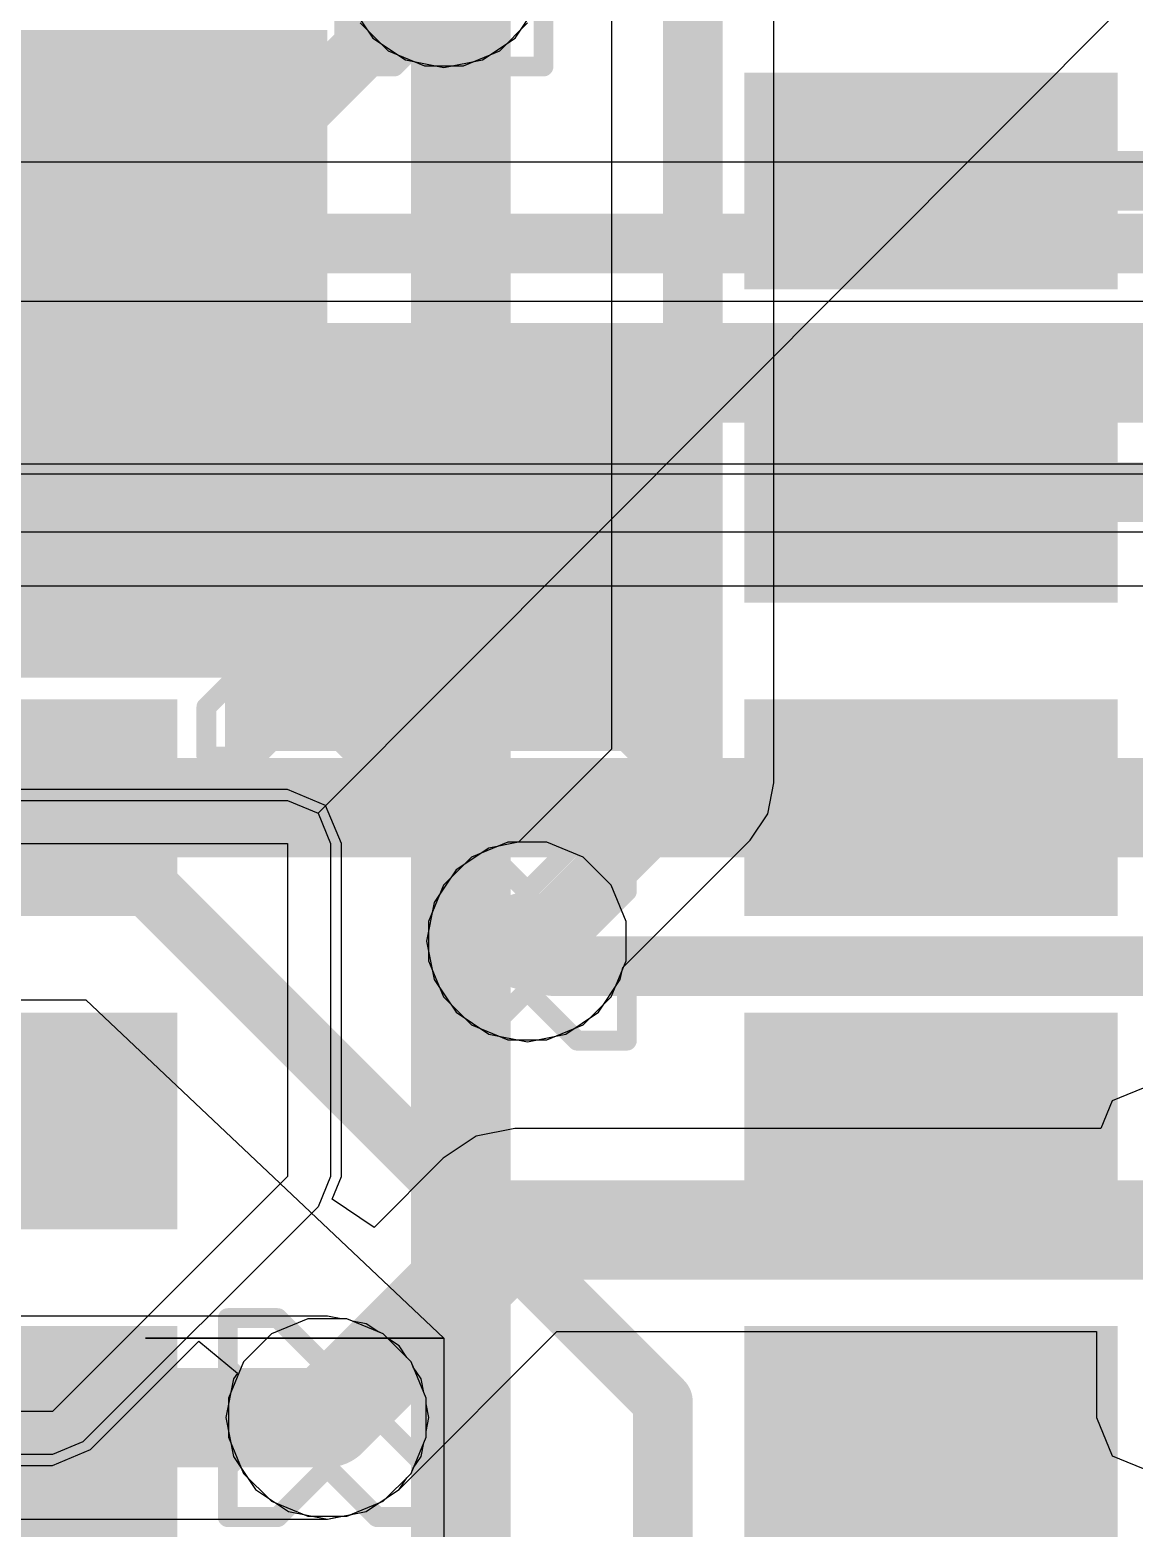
# Model space of a CAD drawing. Header units: inches. Extents: x 3 to 215, y 2 to 215.
# Drawn here: x 3.4454 to 3.5564, y 2.9239 to 3.0745 of the extents above; entities that cross this region are included whole.
import ezdxf

# ---------------------------------------------------------------- set-up
doc = ezdxf.new("R2010")
doc.units = ezdxf.units.IN
doc.header["$MEASUREMENT"] = 0
for name, color, linetype in [('Bottom Layer', 5, 'Continuous'), ('Bottom Paste', 16, 'Continuous'), ('Bottom Solder', 6, 'Continuous'), ('Dimension', 6, 'Continuous'), ('Drill Drawing', 1, 'Continuous'), ('Layer 1', 16, 'Continuous'), ('Layer 2', 76, 'Continuous'), ('Top Layer', 1, 'Continuous'), ('Top Paste', 8, 'Continuous'), ('Top Solder', 216, 'Continuous'), ('Via Holes', 16, 'Continuous')]:
    doc.layers.add(name, color=color, linetype=linetype)

# ---------------------------------------------------------------- blocks, each defined once
blk = doc.blocks.new('MAX30102EFD_T_B_15')
at = {"layer": 'Bottom Layer'}
for points in [[(-0.06201, 0.06988), (-0.03248, 0.06988), (-0.03248, 0.0561), (-0.06201, 0.0561)], [(0.06201, 0.0561), (0.03248, 0.0561), (0.03248, 0.06988), (0.06201, 0.06988)], [(-0.06201, 0.03839), (-0.03248, 0.03839), (-0.03248, 0.02461), (-0.06201, 0.02461)], [(0.06201, 0.02461), (0.03248, 0.02461), (0.03248, 0.03839), (0.06201, 0.03839)], [(-0.06201, 0.00689), (-0.03248, 0.00689), (-0.03248, -0.00689), (-0.06201, -0.00689)], [(0.06201, -0.00689), (0.03248, -0.00689), (0.03248, 0.00689), (0.06201, 0.00689)], [(-0.06201, -0.02461), (-0.03248, -0.02461), (-0.03248, -0.03839), (-0.06201, -0.03839)], [(0.06201, -0.03839), (0.03248, -0.03839), (0.03248, -0.02461), (0.06201, -0.02461)], [(-0.06201, -0.0561), (-0.03248, -0.0561), (-0.03248, -0.06988), (-0.06201, -0.06988)], [(0.06201, -0.06988), (0.03248, -0.06988), (0.03248, -0.0561), (0.06201, -0.0561)]]:
    blk.add_hatch(color=5, dxfattribs=at).paths.add_polyline_path(points)
at = {"layer": 'Bottom Paste'}
for points in [[(-0.06201, 0.06988), (-0.03248, 0.06988), (-0.03248, 0.0561), (-0.06201, 0.0561)], [(0.06201, 0.0561), (0.03248, 0.0561), (0.03248, 0.06988), (0.06201, 0.06988)], [(-0.06201, 0.03839), (-0.03248, 0.03839), (-0.03248, 0.02461), (-0.06201, 0.02461)], [(0.06201, 0.02461), (0.03248, 0.02461), (0.03248, 0.03839), (0.06201, 0.03839)], [(-0.06201, 0.00689), (-0.03248, 0.00689), (-0.03248, -0.00689), (-0.06201, -0.00689)], [(0.06201, -0.00689), (0.03248, -0.00689), (0.03248, 0.00689), (0.06201, 0.00689)], [(-0.06201, -0.02461), (-0.03248, -0.02461), (-0.03248, -0.03839), (-0.06201, -0.03839)], [(0.06201, -0.03839), (0.03248, -0.03839), (0.03248, -0.02461), (0.06201, -0.02461)], [(-0.06201, -0.0561), (-0.03248, -0.0561), (-0.03248, -0.06988), (-0.06201, -0.06988)], [(0.06201, -0.06988), (0.03248, -0.06988), (0.03248, -0.0561), (0.06201, -0.0561)]]:
    blk.add_hatch(color=16, dxfattribs=at).paths.add_polyline_path(points)
at = {"layer": 'Bottom Solder'}
for points in [[(-0.06601, 0.07388), (-0.02848, 0.07388), (-0.02848, 0.0521), (-0.06601, 0.0521)], [(0.06601, 0.0521), (0.02848, 0.0521), (0.02848, 0.07388), (0.06601, 0.07388)], [(-0.06601, 0.04239), (-0.02848, 0.04239), (-0.02848, 0.02061), (-0.06601, 0.02061)], [(0.06601, 0.02061), (0.02848, 0.02061), (0.02848, 0.04239), (0.06601, 0.04239)], [(-0.06601, 0.01089), (-0.02848, 0.01089), (-0.02848, -0.01089), (-0.06601, -0.01089)], [(0.06601, -0.01089), (0.02848, -0.01089), (0.02848, 0.01089), (0.06601, 0.01089)], [(-0.06601, -0.02061), (-0.02848, -0.02061), (-0.02848, -0.04239), (-0.06601, -0.04239)], [(0.06601, -0.04239), (0.02848, -0.04239), (0.02848, -0.02061), (0.06601, -0.02061)], [(-0.06601, -0.0521), (-0.02848, -0.0521), (-0.02848, -0.07388), (-0.06601, -0.07388)], [(0.06601, -0.07388), (0.02848, -0.07388), (0.02848, -0.0521), (0.06601, -0.0521)]]:
    blk.add_hatch(color=6, dxfattribs=at).paths.add_polyline_path(points)
blk = doc.blocks.new('ESP32_C3_MINI_1_H4_16')
at = {"layer": 'Top Layer'}
blk.add_hatch(color=1, dxfattribs=at).paths.add_polyline_path([(-0.10631, 0.02854), (-0.04922, 0.02854), (-0.04922, -0.02855), (-0.10631, -0.02855)])
at = {"layer": 'Top Paste'}
blk.add_hatch(color=8, dxfattribs=at).paths.add_polyline_path([(-0.10631, 0.02854), (-0.04922, 0.02854), (-0.04922, -0.02855), (-0.10631, -0.02855)])
at = {"layer": 'Top Solder'}
blk.add_hatch(color=216, dxfattribs=at).paths.add_polyline_path([(-0.11031, 0.03254), (-0.04522, 0.03254), (-0.04522, -0.03255), (-0.11031, -0.03255)])
at = {"layer": 'Top Layer'}
for p, q in [((-0.1063, 0.08267), (-0.08268, 0.1063)), ((-0.08268, 0.1063), (-0.04922, 0.1063)), ((-0.1063, 0.04921), (-0.1063, 0.08267)), ((-0.04922, 0.04921), (-0.1063, 0.04921))]:
    blk.add_line(p, q, dxfattribs=at)
at = {"layer": 'Top Solder'}
for p, q in [((-0.08574, 0.10936), (-0.08268, 0.11063)), ((-0.08268, 0.11063), (-0.04922, 0.11063)), ((-0.10937, 0.08574), (-0.08574, 0.10936)), ((-0.11063, 0.08267), (-0.10937, 0.08574)), ((-0.11063, 0.04921), (-0.11063, 0.08267)), ((-0.10937, 0.04615), (-0.11063, 0.04921)), ((-0.10937, 0.04615), (-211.38339, -211.70645)), ((-0.1063, 0.04488), (-0.10937, 0.04615)), ((-0.04922, 0.04488), (-0.1063, 0.04488))]:
    blk.add_line(p, q, dxfattribs=at)

msp = doc.modelspace()

# ---------------------------------------------------------------- hatches: boundary and pattern name
at = {"layer": 'Bottom Layer'}
msp.add_hatch(color=5, dxfattribs=at).paths.add_polyline_path([(3.465, 3.002), (3.514, 3.002), (3.514, 3.045), (3.465, 3.045)])
h = msp.add_hatch(color=5, dxfattribs=at)
edge = h.paths.add_edge_path()
edge.add_arc((3.47313, 3.01142), 0.00492, 0, 360)
h = msp.add_hatch(color=5, dxfattribs=at)
edge = h.paths.add_edge_path()
edge.add_arc((3.49538, 2.98289), 0.00492, 0, 360)
h = msp.add_hatch(color=5, dxfattribs=at)
edge = h.paths.add_edge_path()
edge.add_arc((3.47528, 2.935), 0.00492, 0, 360)
at = {"layer": 'Layer 1'}
h = msp.add_hatch(color=16, dxfattribs=at)
edge = h.paths.add_edge_path()
edge.add_arc((3.47313, 3.01142), 0.00492, 0, 360)
h = msp.add_hatch(color=16, dxfattribs=at)
edge = h.paths.add_edge_path()
edge.add_arc((3.49538, 2.98289), 0.00492, 0, 360)
h = msp.add_hatch(color=16, dxfattribs=at)
edge = h.paths.add_edge_path()
edge.add_arc((3.47528, 2.935), 0.00492, 0, 360)
at = {"layer": 'Layer 2'}
h = msp.add_hatch(color=76, dxfattribs=at)
edge = h.paths.add_edge_path()
edge.add_arc((3.47313, 3.01142), 0.00492, 0, 360)
h = msp.add_hatch(color=76, dxfattribs=at)
edge = h.paths.add_edge_path()
edge.add_arc((3.49538, 2.98289), 0.00492, 0, 360)
h = msp.add_hatch(color=76, dxfattribs=at)
edge = h.paths.add_edge_path()
edge.add_arc((3.47528, 2.935), 0.00492, 0, 360)
at = {"layer": 'Top Layer'}
h = msp.add_hatch(color=1, dxfattribs=at)
edge = h.paths.add_edge_path()
edge.add_arc((3.47313, 3.01142), 0.00492, 0, 360)
h = msp.add_hatch(color=1, dxfattribs=at)
edge = h.paths.add_edge_path()
edge.add_arc((3.49538, 2.98289), 0.00492, 0, 360)
h = msp.add_hatch(color=1, dxfattribs=at)
edge = h.paths.add_edge_path()
edge.add_arc((3.47528, 2.935), 0.00492, 0, 360)
at = {"layer": 'Via Holes'}
h = msp.add_hatch(color=7, dxfattribs=at)
edge = h.paths.add_edge_path()
edge.add_arc((3.47313, 3.01142), 0.00394, 0, 360)
h = msp.add_hatch(color=7, dxfattribs=at)
edge = h.paths.add_edge_path()
edge.add_arc((3.49538, 2.98289), 0.00394, 0, 360)
h = msp.add_hatch(color=7, dxfattribs=at)
edge = h.paths.add_edge_path()
edge.add_arc((3.47528, 2.935), 0.00394, 0, 360)

# ---------------------------------------------------------------- linework, layer by layer
at = {"layer": 'Bottom Layer'}
for p, q in [((3.374, 2.977), (3.451, 2.977)), ((3.451, 2.977), (3.487, 2.943)), ((3.457, 2.943), (3.487, 2.943)), ((3.487, 2.943), (3.457, 2.943)), ((3.487, 2.943), (3.487, 2.92))]:
    msp.add_line(p, q, dxfattribs=at)
for points in [[(3.4655, 3.05929, 0.006, 0.006, 0), (3.487, 3.08079, 0.006, 0.006, 0)], [(3.44146, 3.05929, 0.006, 0.006, 0), (3.4655, 3.05929, 0.006, 0.006, 0)], [(3.53594, 3.05929, 0.006, 0.006, 0), (3.64713, 3.05929, 0.006, 0.006, 0)], [(3.479, 3.042, 0.006, 0.006, 0), (3.64822, 3.042, 0.006, 0.006, 0)], [(3.44146, 3.0278, 0.006, 0.006, 0), (3.4832, 3.0278, 0.006, 0.006, 0)], [(3.4832, 3.0278, 0.006, 0.006, 0), (3.5147, 2.9963, 0.006, 0.006, 0)], [(3.53594, 3.028, 0.006, 0.006, 0), (3.70944, 3.028, 0.006, 0.006, 0)], [(3.44146, 2.9963, 0.006, 0.006, 0), (3.44933, 2.9963, 0.006, 0.006, 0)], [(3.44933, 2.9963, 0.006, 0.006, 0), (3.509, 2.93663, 0.006, 0.006, 0)], [(3.5147, 2.9963, 0.006, 0.006, 0), (3.53594, 2.9963, 0.006, 0.006, 0)], [(3.49538, 2.98289, 0.006, 0.006, 0), (3.4979, 2.98038, 0.006, 0.006, 0)], [(3.4979, 2.98038, 0.006, 0.006, 0), (3.57228, 2.98038, 0.006, 0.006, 0)], [(3.509, 2.879, 0.006, 0.006, 0), (3.509, 2.93663, 0.006, 0.006, 0)]]:
    msp.add_lwpolyline(points, format="xyseb", dxfattribs=at)
for points in [[(3.464, 3.05929, 0.003, 0.003, 1), (3.467, 3.05929, 0.003, 0.003, 1)], [(3.464, 3.05929, 0.003, 0.003, 1), (3.467, 3.05929, 0.003, 0.003, 1)], [(3.53444, 3.05929, 0.003, 0.003, 1), (3.53744, 3.05929, 0.003, 0.003, 1)], [(3.4775, 3.042, 0.003, 0.003, 1), (3.4805, 3.042, 0.003, 0.003, 1)], [(3.4817, 3.0278, 0.003, 0.003, 1), (3.4847, 3.0278, 0.003, 0.003, 1)], [(3.4817, 3.0278, 0.003, 0.003, 1), (3.4847, 3.0278, 0.003, 0.003, 1)], [(3.53444, 3.028, 0.003, 0.003, 1), (3.53744, 3.028, 0.003, 0.003, 1)], [(3.44783, 2.9963, 0.003, 0.003, 1), (3.45083, 2.9963, 0.003, 0.003, 1)], [(3.44783, 2.9963, 0.003, 0.003, 1), (3.45083, 2.9963, 0.003, 0.003, 1)], [(3.5132, 2.9963, 0.003, 0.003, 1), (3.5162, 2.9963, 0.003, 0.003, 1)], [(3.5132, 2.9963, 0.003, 0.003, 1), (3.5162, 2.9963, 0.003, 0.003, 1)], [(3.53444, 2.9963, 0.003, 0.003, 1), (3.53744, 2.9963, 0.003, 0.003, 1)], [(3.49388, 2.98289, 0.003, 0.003, 1), (3.49688, 2.98289, 0.003, 0.003, 1)], [(3.4964, 2.98038, 0.003, 0.003, 1), (3.4994, 2.98038, 0.003, 0.003, 1)], [(3.4964, 2.98038, 0.003, 0.003, 1), (3.4994, 2.98038, 0.003, 0.003, 1)], [(3.5075, 2.93663, 0.003, 0.003, 1), (3.5105, 2.93663, 0.003, 0.003, 1)], [(3.5075, 2.93663, 0.003, 0.003, 1), (3.5105, 2.93663, 0.003, 0.003, 1)]]:
    msp.add_lwpolyline(points, format="xyseb", close=True, dxfattribs=at)
at = {"layer": 'Dimension'}
for points in [[(3.4887, 2.6026, 0.01, 0.01, 0), (3.4887, 3.39, 0.01, 0.01, 0)], [(3.094, 2.9963, 0.01, 0.01, 0), (3.8824, 2.9963, 0.01, 0.01, 0)]]:
    msp.add_lwpolyline(points, format="xyseb", dxfattribs=at)
at = {"layer": 'Drill Drawing'}
for points in [[(3.477, 3.07079, 0.002, 0.002, 0), (3.477, 3.07579, 0.002, 0.002, 0)], [(3.482, 3.07079, 0.002, 0.002, 0), (3.487, 3.07579, 0.002, 0.002, 0)], [(3.487, 3.07579, 0.002, 0.002, 0), (3.492, 3.07079, 0.002, 0.002, 0)], [(3.497, 3.07079, 0.002, 0.002, 0), (3.497, 3.07579, 0.002, 0.002, 0)], [(3.477, 3.07079, 0.002, 0.002, 0), (3.482, 3.07079, 0.002, 0.002, 0)], [(3.492, 3.07079, 0.002, 0.002, 0), (3.497, 3.07079, 0.002, 0.002, 0)], [(3.46313, 3.01642, 0.002, 0.002, 0), (3.46313, 3.02142, 0.002, 0.002, 0)], [(3.46313, 3.02142, 0.002, 0.002, 0), (3.46813, 3.02142, 0.002, 0.002, 0)], [(3.46813, 3.02142, 0.002, 0.002, 0), (3.47313, 3.01642, 0.002, 0.002, 0)], [(3.47313, 3.01642, 0.002, 0.002, 0), (3.47813, 3.02142, 0.002, 0.002, 0)], [(3.47813, 3.02142, 0.002, 0.002, 0), (3.48313, 3.02142, 0.002, 0.002, 0)], [(3.48313, 3.01642, 0.002, 0.002, 0), (3.48313, 3.02142, 0.002, 0.002, 0)], [(3.46313, 3.01642, 0.002, 0.002, 0), (3.46813, 3.01142, 0.002, 0.002, 0)], [(3.47813, 3.01142, 0.002, 0.002, 0), (3.48313, 3.01642, 0.002, 0.002, 0)], [(3.46313, 3.00642, 0.002, 0.002, 0), (3.46813, 3.01142, 0.002, 0.002, 0)], [(3.47813, 3.01142, 0.002, 0.002, 0), (3.48313, 3.00642, 0.002, 0.002, 0)], [(3.46313, 3.00142, 0.002, 0.002, 0), (3.46313, 3.00642, 0.002, 0.002, 0)], [(3.46813, 3.00142, 0.002, 0.002, 0), (3.47313, 3.00642, 0.002, 0.002, 0)], [(3.47313, 3.00642, 0.002, 0.002, 0), (3.47813, 3.00142, 0.002, 0.002, 0)], [(3.48313, 3.00142, 0.002, 0.002, 0), (3.48313, 3.00642, 0.002, 0.002, 0)], [(3.46313, 3.00142, 0.002, 0.002, 0), (3.46813, 3.00142, 0.002, 0.002, 0)], [(3.47813, 3.00142, 0.002, 0.002, 0), (3.48313, 3.00142, 0.002, 0.002, 0)], [(3.48538, 2.98789, 0.002, 0.002, 0), (3.48538, 2.99289, 0.002, 0.002, 0)], [(3.48538, 2.99289, 0.002, 0.002, 0), (3.49038, 2.99289, 0.002, 0.002, 0)], [(3.49038, 2.99289, 0.002, 0.002, 0), (3.49538, 2.98789, 0.002, 0.002, 0)], [(3.49538, 2.98789, 0.002, 0.002, 0), (3.50038, 2.99289, 0.002, 0.002, 0)], [(3.50038, 2.99289, 0.002, 0.002, 0), (3.50538, 2.99289, 0.002, 0.002, 0)], [(3.50538, 2.98789, 0.002, 0.002, 0), (3.50538, 2.99289, 0.002, 0.002, 0)], [(3.48538, 2.98789, 0.002, 0.002, 0), (3.49038, 2.98289, 0.002, 0.002, 0)], [(3.50038, 2.98289, 0.002, 0.002, 0), (3.50538, 2.98789, 0.002, 0.002, 0)], [(3.48538, 2.97789, 0.002, 0.002, 0), (3.49038, 2.98289, 0.002, 0.002, 0)], [(3.50038, 2.98289, 0.002, 0.002, 0), (3.50538, 2.97789, 0.002, 0.002, 0)], [(3.48538, 2.97289, 0.002, 0.002, 0), (3.48538, 2.97789, 0.002, 0.002, 0)], [(3.49038, 2.97289, 0.002, 0.002, 0), (3.49538, 2.97789, 0.002, 0.002, 0)], [(3.49538, 2.97789, 0.002, 0.002, 0), (3.50038, 2.97289, 0.002, 0.002, 0)], [(3.50538, 2.97289, 0.002, 0.002, 0), (3.50538, 2.97789, 0.002, 0.002, 0)], [(3.48538, 2.97289, 0.002, 0.002, 0), (3.49038, 2.97289, 0.002, 0.002, 0)], [(3.50038, 2.97289, 0.002, 0.002, 0), (3.50538, 2.97289, 0.002, 0.002, 0)], [(3.46528, 2.94, 0.002, 0.002, 0), (3.46528, 2.945, 0.002, 0.002, 0)], [(3.46528, 2.945, 0.002, 0.002, 0), (3.47028, 2.945, 0.002, 0.002, 0)], [(3.47028, 2.945, 0.002, 0.002, 0), (3.47528, 2.94, 0.002, 0.002, 0)], [(3.47528, 2.94, 0.002, 0.002, 0), (3.48028, 2.945, 0.002, 0.002, 0)], [(3.48028, 2.945, 0.002, 0.002, 0), (3.48528, 2.945, 0.002, 0.002, 0)], [(3.48528, 2.94, 0.002, 0.002, 0), (3.48528, 2.945, 0.002, 0.002, 0)], [(3.46528, 2.94, 0.002, 0.002, 0), (3.47028, 2.935, 0.002, 0.002, 0)], [(3.48028, 2.935, 0.002, 0.002, 0), (3.48528, 2.94, 0.002, 0.002, 0)], [(3.46528, 2.93, 0.002, 0.002, 0), (3.47028, 2.935, 0.002, 0.002, 0)], [(3.48028, 2.935, 0.002, 0.002, 0), (3.48528, 2.93, 0.002, 0.002, 0)], [(3.46528, 2.925, 0.002, 0.002, 0), (3.46528, 2.93, 0.002, 0.002, 0)], [(3.47028, 2.925, 0.002, 0.002, 0), (3.47528, 2.93, 0.002, 0.002, 0)], [(3.47528, 2.93, 0.002, 0.002, 0), (3.48028, 2.925, 0.002, 0.002, 0)], [(3.48528, 2.925, 0.002, 0.002, 0), (3.48528, 2.93, 0.002, 0.002, 0)], [(3.46528, 2.925, 0.002, 0.002, 0), (3.47028, 2.925, 0.002, 0.002, 0)], [(3.48028, 2.925, 0.002, 0.002, 0), (3.48528, 2.925, 0.002, 0.002, 0)]]:
    msp.add_lwpolyline(points, format="xyseb", dxfattribs=at)
for points in [[(3.4765, 3.07079, 0.001, 0.001, 1), (3.4775, 3.07079, 0.001, 0.001, 1)], [(3.4765, 3.07079, 0.001, 0.001, 1), (3.4775, 3.07079, 0.001, 0.001, 1)], [(3.4815, 3.07079, 0.001, 0.001, 1), (3.4825, 3.07079, 0.001, 0.001, 1)], [(3.4815, 3.07079, 0.001, 0.001, 1), (3.4825, 3.07079, 0.001, 0.001, 1)], [(3.4915, 3.07079, 0.001, 0.001, 1), (3.4925, 3.07079, 0.001, 0.001, 1)], [(3.4915, 3.07079, 0.001, 0.001, 1), (3.4925, 3.07079, 0.001, 0.001, 1)], [(3.4965, 3.07079, 0.001, 0.001, 1), (3.4975, 3.07079, 0.001, 0.001, 1)], [(3.4965, 3.07079, 0.001, 0.001, 1), (3.4975, 3.07079, 0.001, 0.001, 1)], [(3.46263, 3.02142, 0.001, 0.001, 1), (3.46363, 3.02142, 0.001, 0.001, 1)], [(3.46263, 3.02142, 0.001, 0.001, 1), (3.46363, 3.02142, 0.001, 0.001, 1)], [(3.46763, 3.02142, 0.001, 0.001, 1), (3.46863, 3.02142, 0.001, 0.001, 1)], [(3.46763, 3.02142, 0.001, 0.001, 1), (3.46863, 3.02142, 0.001, 0.001, 1)], [(3.47763, 3.02142, 0.001, 0.001, 1), (3.47863, 3.02142, 0.001, 0.001, 1)], [(3.47763, 3.02142, 0.001, 0.001, 1), (3.47863, 3.02142, 0.001, 0.001, 1)], [(3.48263, 3.02142, 0.001, 0.001, 1), (3.48363, 3.02142, 0.001, 0.001, 1)], [(3.48263, 3.02142, 0.001, 0.001, 1), (3.48363, 3.02142, 0.001, 0.001, 1)], [(3.46263, 3.01642, 0.001, 0.001, 1), (3.46363, 3.01642, 0.001, 0.001, 1)], [(3.46263, 3.01642, 0.001, 0.001, 1), (3.46363, 3.01642, 0.001, 0.001, 1)], [(3.47263, 3.01642, 0.001, 0.001, 1), (3.47363, 3.01642, 0.001, 0.001, 1)], [(3.47263, 3.01642, 0.001, 0.001, 1), (3.47363, 3.01642, 0.001, 0.001, 1)], [(3.48263, 3.01642, 0.001, 0.001, 1), (3.48363, 3.01642, 0.001, 0.001, 1)], [(3.48263, 3.01642, 0.001, 0.001, 1), (3.48363, 3.01642, 0.001, 0.001, 1)], [(3.46763, 3.01142, 0.001, 0.001, 1), (3.46863, 3.01142, 0.001, 0.001, 1)], [(3.46763, 3.01142, 0.001, 0.001, 1), (3.46863, 3.01142, 0.001, 0.001, 1)], [(3.47763, 3.01142, 0.001, 0.001, 1), (3.47863, 3.01142, 0.001, 0.001, 1)], [(3.47763, 3.01142, 0.001, 0.001, 1), (3.47863, 3.01142, 0.001, 0.001, 1)], [(3.46263, 3.00642, 0.001, 0.001, 1), (3.46363, 3.00642, 0.001, 0.001, 1)], [(3.46263, 3.00642, 0.001, 0.001, 1), (3.46363, 3.00642, 0.001, 0.001, 1)], [(3.47263, 3.00642, 0.001, 0.001, 1), (3.47363, 3.00642, 0.001, 0.001, 1)], [(3.47263, 3.00642, 0.001, 0.001, 1), (3.47363, 3.00642, 0.001, 0.001, 1)], [(3.48263, 3.00642, 0.001, 0.001, 1), (3.48363, 3.00642, 0.001, 0.001, 1)], [(3.48263, 3.00642, 0.001, 0.001, 1), (3.48363, 3.00642, 0.001, 0.001, 1)], [(3.46263, 3.00142, 0.001, 0.001, 1), (3.46363, 3.00142, 0.001, 0.001, 1)], [(3.46263, 3.00142, 0.001, 0.001, 1), (3.46363, 3.00142, 0.001, 0.001, 1)], [(3.46763, 3.00142, 0.001, 0.001, 1), (3.46863, 3.00142, 0.001, 0.001, 1)], [(3.46763, 3.00142, 0.001, 0.001, 1), (3.46863, 3.00142, 0.001, 0.001, 1)], [(3.47763, 3.00142, 0.001, 0.001, 1), (3.47863, 3.00142, 0.001, 0.001, 1)], [(3.47763, 3.00142, 0.001, 0.001, 1), (3.47863, 3.00142, 0.001, 0.001, 1)], [(3.48263, 3.00142, 0.001, 0.001, 1), (3.48363, 3.00142, 0.001, 0.001, 1)], [(3.48263, 3.00142, 0.001, 0.001, 1), (3.48363, 3.00142, 0.001, 0.001, 1)], [(3.48488, 2.99289, 0.001, 0.001, 1), (3.48588, 2.99289, 0.001, 0.001, 1)], [(3.48488, 2.99289, 0.001, 0.001, 1), (3.48588, 2.99289, 0.001, 0.001, 1)], [(3.48988, 2.99289, 0.001, 0.001, 1), (3.49088, 2.99289, 0.001, 0.001, 1)], [(3.48988, 2.99289, 0.001, 0.001, 1), (3.49088, 2.99289, 0.001, 0.001, 1)], [(3.49988, 2.99289, 0.001, 0.001, 1), (3.50088, 2.99289, 0.001, 0.001, 1)], [(3.49988, 2.99289, 0.001, 0.001, 1), (3.50088, 2.99289, 0.001, 0.001, 1)], [(3.50488, 2.99289, 0.001, 0.001, 1), (3.50588, 2.99289, 0.001, 0.001, 1)], [(3.50488, 2.99289, 0.001, 0.001, 1), (3.50588, 2.99289, 0.001, 0.001, 1)], [(3.48488, 2.98789, 0.001, 0.001, 1), (3.48588, 2.98789, 0.001, 0.001, 1)], [(3.48488, 2.98789, 0.001, 0.001, 1), (3.48588, 2.98789, 0.001, 0.001, 1)], [(3.49488, 2.98789, 0.001, 0.001, 1), (3.49588, 2.98789, 0.001, 0.001, 1)], [(3.49488, 2.98789, 0.001, 0.001, 1), (3.49588, 2.98789, 0.001, 0.001, 1)], [(3.50488, 2.98789, 0.001, 0.001, 1), (3.50588, 2.98789, 0.001, 0.001, 1)], [(3.50488, 2.98789, 0.001, 0.001, 1), (3.50588, 2.98789, 0.001, 0.001, 1)], [(3.48988, 2.98289, 0.001, 0.001, 1), (3.49088, 2.98289, 0.001, 0.001, 1)], [(3.48988, 2.98289, 0.001, 0.001, 1), (3.49088, 2.98289, 0.001, 0.001, 1)], [(3.49988, 2.98289, 0.001, 0.001, 1), (3.50088, 2.98289, 0.001, 0.001, 1)], [(3.49988, 2.98289, 0.001, 0.001, 1), (3.50088, 2.98289, 0.001, 0.001, 1)], [(3.48488, 2.97789, 0.001, 0.001, 1), (3.48588, 2.97789, 0.001, 0.001, 1)], [(3.48488, 2.97789, 0.001, 0.001, 1), (3.48588, 2.97789, 0.001, 0.001, 1)], [(3.49488, 2.97789, 0.001, 0.001, 1), (3.49588, 2.97789, 0.001, 0.001, 1)], [(3.49488, 2.97789, 0.001, 0.001, 1), (3.49588, 2.97789, 0.001, 0.001, 1)], [(3.50488, 2.97789, 0.001, 0.001, 1), (3.50588, 2.97789, 0.001, 0.001, 1)], [(3.50488, 2.97789, 0.001, 0.001, 1), (3.50588, 2.97789, 0.001, 0.001, 1)], [(3.48488, 2.97289, 0.001, 0.001, 1), (3.48588, 2.97289, 0.001, 0.001, 1)], [(3.48488, 2.97289, 0.001, 0.001, 1), (3.48588, 2.97289, 0.001, 0.001, 1)], [(3.48988, 2.97289, 0.001, 0.001, 1), (3.49088, 2.97289, 0.001, 0.001, 1)], [(3.48988, 2.97289, 0.001, 0.001, 1), (3.49088, 2.97289, 0.001, 0.001, 1)], [(3.49988, 2.97289, 0.001, 0.001, 1), (3.50088, 2.97289, 0.001, 0.001, 1)], [(3.49988, 2.97289, 0.001, 0.001, 1), (3.50088, 2.97289, 0.001, 0.001, 1)], [(3.50488, 2.97289, 0.001, 0.001, 1), (3.50588, 2.97289, 0.001, 0.001, 1)], [(3.50488, 2.97289, 0.001, 0.001, 1), (3.50588, 2.97289, 0.001, 0.001, 1)], [(3.46478, 2.945, 0.001, 0.001, 1), (3.46578, 2.945, 0.001, 0.001, 1)], [(3.46478, 2.945, 0.001, 0.001, 1), (3.46578, 2.945, 0.001, 0.001, 1)], [(3.46978, 2.945, 0.001, 0.001, 1), (3.47078, 2.945, 0.001, 0.001, 1)], [(3.46978, 2.945, 0.001, 0.001, 1), (3.47078, 2.945, 0.001, 0.001, 1)], [(3.47978, 2.945, 0.001, 0.001, 1), (3.48078, 2.945, 0.001, 0.001, 1)], [(3.47978, 2.945, 0.001, 0.001, 1), (3.48078, 2.945, 0.001, 0.001, 1)], [(3.48478, 2.945, 0.001, 0.001, 1), (3.48578, 2.945, 0.001, 0.001, 1)], [(3.48478, 2.945, 0.001, 0.001, 1), (3.48578, 2.945, 0.001, 0.001, 1)], [(3.46478, 2.94, 0.001, 0.001, 1), (3.46578, 2.94, 0.001, 0.001, 1)], [(3.46478, 2.94, 0.001, 0.001, 1), (3.46578, 2.94, 0.001, 0.001, 1)], [(3.47478, 2.94, 0.001, 0.001, 1), (3.47578, 2.94, 0.001, 0.001, 1)], [(3.47478, 2.94, 0.001, 0.001, 1), (3.47578, 2.94, 0.001, 0.001, 1)], [(3.48478, 2.94, 0.001, 0.001, 1), (3.48578, 2.94, 0.001, 0.001, 1)], [(3.48478, 2.94, 0.001, 0.001, 1), (3.48578, 2.94, 0.001, 0.001, 1)], [(3.46978, 2.935, 0.001, 0.001, 1), (3.47078, 2.935, 0.001, 0.001, 1)], [(3.46978, 2.935, 0.001, 0.001, 1), (3.47078, 2.935, 0.001, 0.001, 1)], [(3.47978, 2.935, 0.001, 0.001, 1), (3.48078, 2.935, 0.001, 0.001, 1)], [(3.47978, 2.935, 0.001, 0.001, 1), (3.48078, 2.935, 0.001, 0.001, 1)], [(3.46478, 2.93, 0.001, 0.001, 1), (3.46578, 2.93, 0.001, 0.001, 1)], [(3.46478, 2.93, 0.001, 0.001, 1), (3.46578, 2.93, 0.001, 0.001, 1)], [(3.47478, 2.93, 0.001, 0.001, 1), (3.47578, 2.93, 0.001, 0.001, 1)], [(3.47478, 2.93, 0.001, 0.001, 1), (3.47578, 2.93, 0.001, 0.001, 1)], [(3.48478, 2.93, 0.001, 0.001, 1), (3.48578, 2.93, 0.001, 0.001, 1)], [(3.48478, 2.93, 0.001, 0.001, 1), (3.48578, 2.93, 0.001, 0.001, 1)], [(3.46478, 2.925, 0.001, 0.001, 1), (3.46578, 2.925, 0.001, 0.001, 1)], [(3.46478, 2.925, 0.001, 0.001, 1), (3.46578, 2.925, 0.001, 0.001, 1)], [(3.46978, 2.925, 0.001, 0.001, 1), (3.47078, 2.925, 0.001, 0.001, 1)], [(3.46978, 2.925, 0.001, 0.001, 1), (3.47078, 2.925, 0.001, 0.001, 1)], [(3.47978, 2.925, 0.001, 0.001, 1), (3.48078, 2.925, 0.001, 0.001, 1)], [(3.47978, 2.925, 0.001, 0.001, 1), (3.48078, 2.925, 0.001, 0.001, 1)], [(3.48478, 2.925, 0.001, 0.001, 1), (3.48578, 2.925, 0.001, 0.001, 1)], [(3.48478, 2.925, 0.001, 0.001, 1), (3.48578, 2.925, 0.001, 0.001, 1)]]:
    msp.add_lwpolyline(points, format="xyseb", close=True, dxfattribs=at)
at = {"layer": 'Layer 1'}
for p, q in [((3.47859, 3.07517), (3.48138, 3.07238)), ((3.49262, 3.07238), (3.49541, 3.07517)), ((3.48138, 3.07238), (3.48503, 3.07087)), ((3.48897, 3.07087), (3.49262, 3.07238)), ((3.48503, 3.07087), (3.48897, 3.07087)), ((3.57462, 3.06116), (3.406, 3.06116)), ((3.43038, 3.02984), (3.584, 3.02984)), ((3.49341, 2.99282), (3.48976, 2.99131)), ((3.49735, 2.99282), (3.49341, 2.99282)), ((3.501, 2.99131), (3.49735, 2.99282)), ((3.48976, 2.99131), (3.48697, 2.98851)), ((3.50379, 2.98851), (3.501, 2.99131)), ((3.48697, 2.98851), (3.48546, 2.98487)), ((3.5053, 2.98487), (3.50379, 2.98851)), ((3.48546, 2.98487), (3.48546, 2.98092)), ((3.5053, 2.98092), (3.5053, 2.98487)), ((3.48546, 2.98092), (3.48697, 2.97728)), ((3.50379, 2.97728), (3.5053, 2.98092)), ((3.48697, 2.97728), (3.48976, 2.97448)), ((3.501, 2.97448), (3.50379, 2.97728)), ((3.48976, 2.97448), (3.49341, 2.97297)), ((3.49735, 2.97297), (3.501, 2.97448)), ((3.49341, 2.97297), (3.49735, 2.97297)), ((3.47331, 2.94492), (3.46966, 2.94341)), ((3.47725, 2.94492), (3.47331, 2.94492)), ((3.4809, 2.94341), (3.47725, 2.94492)), ((3.46966, 2.94341), (3.46687, 2.94062)), ((3.48369, 2.94062), (3.4809, 2.94341)), ((3.46687, 2.94062), (3.46536, 2.93697)), ((3.4852, 2.93697), (3.48369, 2.94062)), ((3.46536, 2.93697), (3.46536, 2.93303)), ((3.4852, 2.93303), (3.4852, 2.93697)), ((3.46536, 2.93303), (3.46687, 2.92938)), ((3.48369, 2.92938), (3.4852, 2.93303)), ((3.46687, 2.92938), (3.46966, 2.92659)), ((3.4809, 2.92659), (3.48369, 2.92938)), ((3.46966, 2.92659), (3.47331, 2.92508)), ((3.47725, 2.92508), (3.4809, 2.92659)), ((3.47331, 2.92508), (3.47725, 2.92508))]:
    msp.add_line(p, q, dxfattribs=at)
for points in [[(3.406, 3.053, 0.006, 0.006, 0), (3.578, 3.053, 0.006, 0.006, 0)], [(3.427, 3.038, 0.006, 0.006, 0), (3.584, 3.038, 0.006, 0.006, 0)]]:
    msp.add_lwpolyline(points, format="xyseb", dxfattribs=at)
at = {"layer": 'Layer 2'}
for p, q in [((3.47859, 3.07517), (3.48138, 3.07238)), ((3.49262, 3.07238), (3.49541, 3.07517)), ((3.48138, 3.07238), (3.48503, 3.07087)), ((3.48897, 3.07087), (3.49262, 3.07238)), ((3.48503, 3.07087), (3.48897, 3.07087)), ((3.71162, 3.04716), (3.19242, 3.04716)), ((3.19788, 3.03084), (3.773, 3.03084)), ((3.63, 3.024), (3.19897, 3.024)), ((3.19897, 3.01859), (3.62459, 3.01859)), ((3.49341, 2.99282), (3.48976, 2.99131)), ((3.49735, 2.99282), (3.49341, 2.99282)), ((3.501, 2.99131), (3.49735, 2.99282)), ((3.48976, 2.99131), (3.48697, 2.98851)), ((3.50379, 2.98851), (3.501, 2.99131)), ((3.48697, 2.98851), (3.48546, 2.98487)), ((3.5053, 2.98487), (3.50379, 2.98851)), ((3.48546, 2.98487), (3.48546, 2.98092)), ((3.5053, 2.98092), (3.5053, 2.98487)), ((3.48546, 2.98092), (3.48697, 2.97728)), ((3.50379, 2.97728), (3.5053, 2.98092)), ((3.48697, 2.97728), (3.48976, 2.97448)), ((3.501, 2.97448), (3.50379, 2.97728)), ((3.48976, 2.97448), (3.49341, 2.97297)), ((3.49735, 2.97297), (3.501, 2.97448)), ((3.49341, 2.97297), (3.49735, 2.97297)), ((3.47528, 2.9452), (3.22144, 2.9452)), ((3.47666, 2.94492), (3.47528, 2.9452)), ((3.47725, 2.94492), (3.47666, 2.94492)), ((3.4778, 2.94469), (3.47725, 2.94492)), ((3.47918, 2.94442), (3.4778, 2.94469)), ((3.48035, 2.94364), (3.47918, 2.94442)), ((3.4809, 2.94341), (3.48035, 2.94364)), ((3.48132, 2.94299), (3.4809, 2.94341)), ((3.48249, 2.94221), (3.48132, 2.94299)), ((3.48327, 2.94104), (3.48249, 2.94221)), ((3.48369, 2.94062), (3.48327, 2.94104)), ((3.48392, 2.94007), (3.48369, 2.94062)), ((3.4847, 2.9389), (3.48392, 2.94007)), ((3.48498, 2.93752), (3.4847, 2.9389)), ((3.4852, 2.93697), (3.48498, 2.93752)), ((3.4852, 2.93638), (3.4852, 2.93697)), ((3.48548, 2.935), (3.4852, 2.93638)), ((3.4852, 2.93362), (3.48548, 2.935)), ((3.48498, 2.93248), (3.4852, 2.93303)), ((3.4852, 2.93303), (3.4852, 2.93362)), ((3.4847, 2.9311), (3.48498, 2.93248)), ((3.48369, 2.92938), (3.48392, 2.92993)), ((3.48392, 2.92993), (3.4847, 2.9311)), ((3.48249, 2.92779), (3.48327, 2.92896)), ((3.48327, 2.92896), (3.48369, 2.92938)), ((3.4809, 2.92659), (3.48132, 2.92701)), ((3.48132, 2.92701), (3.48249, 2.92779)), ((3.4778, 2.9253), (3.47918, 2.92558)), ((3.47918, 2.92558), (3.48035, 2.92636)), ((3.48035, 2.92636), (3.4809, 2.92659)), ((3.22566, 2.9248), (3.47528, 2.9248)), ((3.47528, 2.9248), (3.47666, 2.92508)), ((3.47666, 2.92508), (3.47725, 2.92508)), ((3.47725, 2.92508), (3.4778, 2.9253))]:
    msp.add_line(p, q, dxfattribs=at)
for points in [[(3.19242, 3.039, 0.006, 0.006, 0), (3.773, 3.039, 0.006, 0.006, 0)], [(3.22144, 2.935, 0.01, 0.01, 0), (3.47528, 2.935, 0.01, 0.01, 0)]]:
    msp.add_lwpolyline(points, format="xyseb", dxfattribs=at)
msp.add_lwpolyline([(3.47278, 2.935, 0.005, 0.005, 1), (3.47778, 2.935, 0.005, 0.005, 1)], format="xyseb", close=True, dxfattribs=at)
at = {"layer": 'Top Layer'}
for p, q in [((3.52016, 2.99881), (3.52016, 3.14443)), ((3.50384, 3.14105), (3.50384, 3.00219)), ((3.47765, 3.07692), (3.47985, 3.07364)), ((3.49415, 3.07364), (3.49634, 3.07692)), ((3.47985, 3.07364), (3.48313, 3.07145)), ((3.49087, 3.07145), (3.49415, 3.07364)), ((3.48313, 3.07145), (3.487, 3.07068)), ((3.487, 3.07068), (3.49087, 3.07145)), ((3.50384, 3.00219), (3.49449, 2.99283)), ((3.47128, 2.99811), (3.41419, 2.99811)), ((3.47511, 2.99653), (3.47128, 2.99811)), ((3.51954, 2.99569), (3.52016, 2.99881)), ((3.47669, 2.9927), (3.47511, 2.99653)), ((3.51777, 2.99304), (3.51954, 2.99569)), ((3.47669, 2.95924), (3.47669, 2.9927)), ((3.49151, 2.99224), (3.48823, 2.99005)), ((3.49449, 2.99283), (3.49151, 2.99224)), ((3.50497, 2.98024), (3.51777, 2.99304)), ((3.51777, 2.99304), (3.51777, 2.99304)), ((3.48823, 2.99005), (3.48603, 2.98677)), ((3.48603, 2.98677), (3.48526, 2.98289)), ((3.48526, 2.98289), (3.48603, 2.97902)), ((3.50472, 2.97902), (3.50497, 2.98024)), ((3.48603, 2.97902), (3.48823, 2.97574)), ((3.50253, 2.97574), (3.50472, 2.97902)), ((3.48823, 2.97574), (3.49151, 2.97355)), ((3.49925, 2.97355), (3.50253, 2.97574)), ((3.49151, 2.97355), (3.49538, 2.97278)), ((3.49538, 2.97278), (3.49925, 2.97355)), ((3.558, 2.96841), (3.55417, 2.96683)), ((3.55417, 2.96683), (3.55302, 2.96405)), ((3.49024, 2.96328), (3.48693, 2.96107)), ((3.49414, 2.96405), (3.49024, 2.96328)), ((3.55302, 2.96405), (3.49414, 2.96405)), ((3.48693, 2.96107), (3.47999, 2.95412)), ((3.47575, 2.95696), (3.47669, 2.95924)), ((3.47669, 2.95924), (3.47669, 2.95924)), ((3.47999, 2.95412), (3.47575, 2.95696)), ((3.48249, 2.92779), (3.49836, 2.94366)), ((3.49836, 2.94366), (3.55259, 2.94366)), ((3.55259, 2.94366), (3.55259, 2.935)), ((3.45149, 2.93179), (3.46237, 2.94267)), ((3.46237, 2.94267), (3.46625, 2.93948)), ((3.46625, 2.93948), (3.46586, 2.9389)), ((3.46586, 2.9389), (3.46509, 2.935)), ((3.46509, 2.935), (3.46586, 2.9311)), ((3.55259, 2.935), (3.55417, 2.93117)), ((3.44766, 2.9302), (3.45149, 2.93179)), ((3.45149, 2.93179), (3.45149, 2.93179)), ((3.41419, 2.9302), (3.44766, 2.9302)), ((3.44766, 2.9302), (3.44766, 2.9302)), ((3.46586, 2.9311), (3.46807, 2.92779)), ((3.55417, 2.93117), (3.558, 2.92959)), ((3.46807, 2.92779), (3.47138, 2.92558)), ((3.47918, 2.92558), (3.48249, 2.92779)), ((3.47138, 2.92558), (3.47528, 2.9248)), ((3.47528, 2.9248), (3.47918, 2.92558))]:
    msp.add_line(p, q, dxfattribs=at)
for points in [[(3.512, 2.99881, 0.006, 0.006, 0), (3.512, 3.14443, 0.006, 0.006, 0)], [(3.49608, 2.98289, 0.006, 0.006, 0), (3.512, 2.99881, 0.006, 0.006, 0)], [(3.49538, 2.98289, 0.006, 0.006, 0), (3.49608, 2.98289, 0.006, 0.006, 0)], [(3.47528, 2.935, 0.01, 0.01, 0), (3.49414, 2.95386, 0.01, 0.01, 0)], [(3.49414, 2.95386, 0.01, 0.01, 0), (3.56795, 2.95386, 0.01, 0.01, 0)]]:
    msp.add_lwpolyline(points, format="xyseb", dxfattribs=at)
for points in [[(3.5105, 2.99881, 0.003, 0.003, 1), (3.5135, 2.99881, 0.003, 0.003, 1)], [(3.5105, 2.99881, 0.003, 0.003, 1), (3.5135, 2.99881, 0.003, 0.003, 1)], [(3.49388, 2.98289, 0.003, 0.003, 1), (3.49688, 2.98289, 0.003, 0.003, 1)], [(3.49458, 2.98289, 0.003, 0.003, 1), (3.49758, 2.98289, 0.003, 0.003, 1)], [(3.49458, 2.98289, 0.003, 0.003, 1), (3.49758, 2.98289, 0.003, 0.003, 1)], [(3.49164, 2.95386, 0.005, 0.005, 1), (3.49664, 2.95386, 0.005, 0.005, 1)], [(3.49164, 2.95386, 0.005, 0.005, 1), (3.49664, 2.95386, 0.005, 0.005, 1)], [(3.47278, 2.935, 0.005, 0.005, 1), (3.47778, 2.935, 0.005, 0.005, 1)]]:
    msp.add_lwpolyline(points, format="xyseb", close=True, dxfattribs=at)

# ---------------------------------------------------------------- block references
at = {"rotation": 180}
for name, p in [('ESP32_C3_MINI_1_H4_16', (3.36498, 3.04191)), ('MAX30102EFD_T_B_15', (3.4887, 2.9963))]:
    msp.add_blockref(name, p, dxfattribs=at)

doc.saveas('drawing.dxf')
